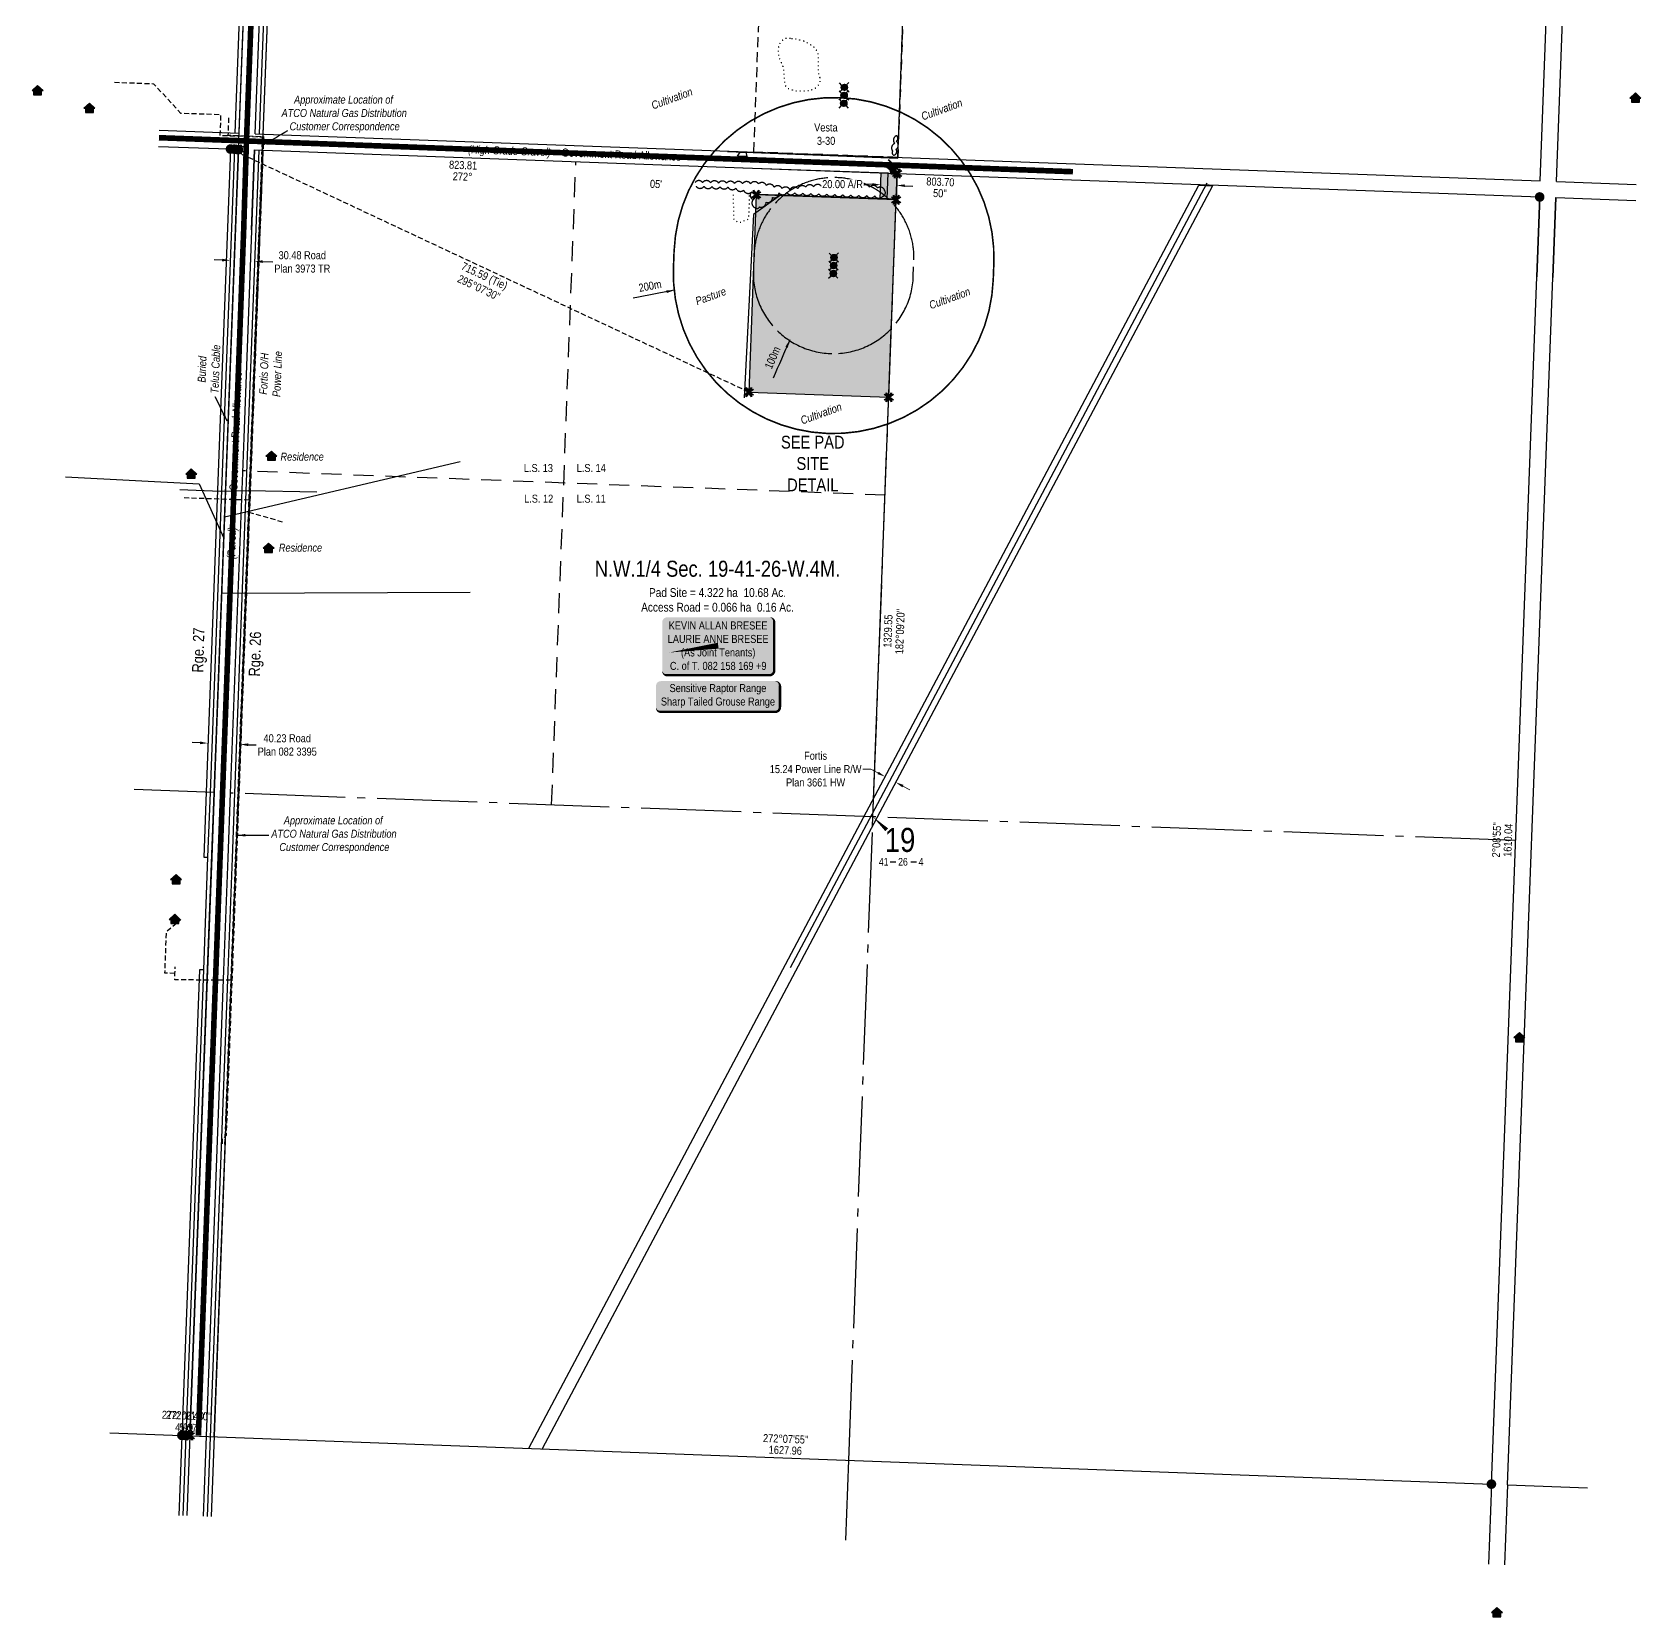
# Model space of a CAD drawing. Extents: x 313466 to 316532, y 5823964 to 5828818.
# Drawn here: x 313466 to 315476, y 5823964 to 5825944 of the extents above; entities that cross this region are included whole.
import ezdxf
from ezdxf.enums import TextEntityAlignment as Align

# ---------------------------------------------------------------- set-up
doc = ezdxf.new("R2010")
doc.units = 0
doc.header["$LTSCALE"] = 5
doc.header["$PDSIZE"] = 0.5
for name, pattern in [('0', [1, 1, 0]), ('DASHDOT2', [12.7, 6.35, -3.175, 0, -3.175]), ('foc-ACCESSROAD', [3.75, 2.5, -1.25]), ('foc-BUFFER', [16.75, 15, -1.75]), ('foc-LSD', [8, 5, -3]), ('foc-QUARTERLINE', [33, 25, -3, 2, -3]), ('foc-TIELINE', [1.875, 1.25, -0.625]), ('foc-TOPO', [1, 0.2, -0.8]), ('UG_PIPE', [1.875, 1.25, -0.625])]:
    doc.linetypes.add(name, pattern=pattern)
doc.layers.get('Defpoints').update_dxf_attribs({"color": 9})
for name, color, linetype in [('10', 1, 'Continuous'), ('9', 3, 'Continuous'), ('AS-FENCE', 48, 'foc-FENCE'), ('AS-OWNER', 7, 'Continuous'), ('AS-PIPE-UG', 44, 'UG_PIPE'), ('AS-PIPE-UG-T', 44, 'Continuous'), ('AS-POWER', 104, 'foc-POWER'), ('AS-POWER-T', 104, 'Continuous'), ('AS-RESIDENCE', 14, 'Continuous'), ('AS-ROADS', 254, 'Continuous'), ('AS-TELEPHONE', 224, 'foc-TEL'), ('AS-TELEPHONE-T', 224, 'Continuous'), ('AS-WILDLIFE', 131, 'DASHDOT2'), ('AUX-BUFFER', 7, 'foc-BUFFER'), ('C-SYMBOL', 7, 'Continuous'), ('C-WS', 13, 'foc-ACCESSROAD'), ('C-WS-S', 13, 'Continuous'), ('D-TXT', 6, 'Continuous'), ('F-RW', 190, 'Continuous'), ('L-AREAREQUIRED', 7, 'Continuous'), ('L-BD', 7, 'Continuous'), ('L-DETAIL-T', 3, 'Continuous'), ('L-MON', 1, 'Continuous'), ('L-QSEC', 8, 'foc-QUARTERLINE'), ('L-ROAD-T', 7, 'Continuous'), ('L-SEC', 7, 'Continuous'), ('L-SECLBL', 7, 'Continuous'), ('L-SECTION-LSD', 7, 'foc-LSD'), ('L-TIE', 7, 'foc-TIELINE'), ('L-TITLEDB', 4, 'Continuous'), ('L-TITLEDB-T', 4, 'Continuous'), ('P-PROPOSED', 10, 'Continuous'), ('P-PROPOSED-H', 21, 'Continuous'), ('P-TXT', 4, 'Continuous'), ('PATTERN_CLASS', 7, 'Continuous'), ('T-BUSH', 110, '0'), ('T-LOW-AREA', 48, 'foc-TOPO')]:
    doc.layers.add(name, color=color, linetype=linetype)
for name, color, linetype, lineweight in [('AS-GENERAL', 48, 'Continuous', 18), ('C-WS-T', 13, 'Continuous', 9), ('F-RW-T', 190, 'Continuous', 9), ('T-TEXT', 48, 'Continuous', 18)]:
    doc.layers.add(name, color=color, linetype=linetype, lineweight=lineweight)
doc.styles.add('100L', font='ARIALN.TTF', dxfattribs={"height": 11})
doc.styles.add('175L', font='ARIALN.TTF', dxfattribs={"height": 20})
doc.styles.add('80', font='ARIALN.TTF', dxfattribs={"height": 10})
doc.styles.add('80CG', font='ARIALN.TTF', dxfattribs={"height": 10})
doc.styles.add('80L', font='ARIALN.TTF', dxfattribs={"height": 10})
doc.styles.add('80LS', font='ARIALNI.TTF', dxfattribs={"height": 10})
doc.styles.add('foc-LtypeFont', font='ARIALN.TTF', dxfattribs={"height": 7.35})
doc.styles.add('SIMPLEX', font='ARIALN.TTF')
doc.linetypes.add('foc-FENCE', pattern='A,10,-1,["X",foc-LtypeFont,S=0.2,R=0,X=-0.625,Y=-0.75],-1.24', length=12.24)
doc.linetypes.add('foc-FENCE-NOLINE', pattern='A,0,-6,["X",foc-LtypeFont,S=0.2,R=0,X=-0.625,Y=-0.75],-6.24', length=12.24)
doc.linetypes.add('foc-POWER', pattern='A,6,-1,["P",foc-LtypeFont,S=0.2,R=0,X=-0.625,Y=-0.75],-1.24,4', length=12.24)
doc.linetypes.add('foc-POWER-NOLINE', pattern='A,0,-4,["P",foc-LtypeFont,S=0.2,R=0,X=-0.625,Y=-0.75],-8.24', length=12.24)
doc.linetypes.add('foc-TEL', pattern='A,2,-1,["T",foc-LtypeFont,S=0.2,R=0,X=-0.425,Y=-0.75],-1.24,8', length=12.24)
doc.linetypes.add('foc-TEL-NOLINE', pattern='A,0,-2,["T",foc-LtypeFont,S=0.2,R=0,X=-0.425,Y=-0.75],-10.24', length=12.24)
doc.dimstyles.new('CG2011', dxfattribs={"dimscale": 5, "dimtxt": 9, "dimasz": 2, "dimexe": 0.2, "dimexo": 0.0625, "dimgap": 0.5, "dimtad": 0, "dimtih": 1, "dimtoh": 1, "dimzin": 0, "dimdsep": 46, "dimtxsty": '80CG', "dimcen": 0.1, "dimse1": 1, "dimse2": 1, "dimclrd": 256, "dimclrt": 256, "dimaunit": 1, "dimadec": 4, "dimazin": 0, "dimtfac": 0.06, "dimtofl": 0, "dimtmove": 0, "dimatfit": 1, "dimfxl": 0.2, "dimtolj": 1, "dimtzin": 0, "dimlwd": -1, "dimarcsym": 0})
doc.dimstyles.new('Compass 5 000', dxfattribs={"dimscale": 5, "dimtxt": 9, "dimasz": 2, "dimexe": 0.2, "dimexo": 0.0625, "dimgap": 0.5, "dimtad": 0, "dimtih": 1, "dimtoh": 1, "dimzin": 0, "dimdsep": 46, "dimtxsty": '80CG', "dimcen": 0.1, "dimse1": 1, "dimse2": 1, "dimclrd": 256, "dimclrt": 256, "dimaunit": 1, "dimadec": 4, "dimazin": 0, "dimtfac": 0.06, "dimtofl": 0, "dimtmove": 0, "dimatfit": 1, "dimfxl": 0.2, "dimtolj": 1, "dimtzin": 0, "dimlwd": -1, "dimarcsym": 0})

# ---------------------------------------------------------------- blocks, each defined once
blk = doc.blocks.new('fdia')
at = {"color": 255, "const_width": 1}
blk.add_lwpolyline([(-0.5, 0, 1), (0.5, 0, 1)], format="xyb", close=True, dxfattribs=at)
blk = doc.blocks.new('Fdiaa')
blk.add_blockref('fdia', (0, 0))
blk = doc.blocks.new('fdib')
at = {"color": 1, "const_width": 1.6}
blk.add_lwpolyline([(-0.4, 0, 1), (0.4, 0, 1)], format="xyb", close=True, dxfattribs=at)
at = {"color": 1}
blk.add_circle((0, 0), 0.8, dxfattribs=at)
blk = doc.blocks.new('Fdibb')
blk.add_blockref('fdib', (0, 0))
blk = doc.blocks.new('fdicc')
for name in ['Fdibb', 'Fdiaa']:
    blk.add_blockref(name, (0, 0))
blk = doc.blocks.new('FDI')
blk.add_blockref('fdicc', (0, 0))
blk = doc.blocks.new('res_occ')
for points in [[(0.1, 0.89), (-1.26, -0.37), (1.46, -0.37)], [(-0.9, -1.43), (1.1, -1.43), (1.1, -0.37), (-0.9, -0.37)]]:
    blk.add_hatch(color=14).paths.add_polyline_path(points)
at = {"color": 14}
for points in [[(0.1, 0.89), (-1.26, -0.37), (1.46, -0.37)], [(-0.9, -1.43), (1.1, -1.43), (1.1, -0.37), (-0.9, -0.37)]]:
    blk.add_lwpolyline(points, close=True, dxfattribs=at)
blk = doc.blocks.new('TEMP')
h = blk.add_hatch(color=255)
h.dxf.hatch_style = 1
h.paths.add_polyline_path([(0, 0.25), (-0.67, 1.15), (-0.67, 0.67), (-1.15, 0.67), (-0.25, 0), (-1.15, -0.67), (-0.67, -0.67), (-0.67, -1.15), (0, -0.25), (0.67, -1.15), (0.67, -0.67), (1.15, -0.67), (0.25, 0), (1.15, 0.67), (0.67, 0.67), (0.67, 1.15)])
h.paths.add_polyline_path([(0.57, 0.85), (0.57, 0.57), (0.85, 0.57), (0.08, 0), (0.85, -0.57), (0.57, -0.57), (0.57, -0.85), (0, -0.08), (-0.57, -0.85), (-0.57, -0.57), (-0.85, -0.57), (-0.08, 0), (-0.85, 0.57), (-0.57, 0.57), (-0.57, 0.85), (0, 0.08)], flags=16)
h = blk.add_hatch(color=1)
h.dxf.hatch_style = 1
h.paths.add_polyline_path([(0, 0.08), (-0.57, 0.85), (-0.57, 0.57), (-0.85, 0.57), (-0.08, 0), (-0.85, -0.57), (-0.57, -0.57), (-0.57, -0.85), (0, -0.08), (0.57, -0.85), (0.57, -0.57), (0.85, -0.57), (0.08, 0), (0.85, 0.57), (0.57, 0.57), (0.57, 0.85)])
at = {"color": 1}
for p, q in [((-0.08, 0), (0.08, 0)), ((0, 0.08), (0, -0.08))]:
    blk.add_line(p, q, dxfattribs=at)
at = {"color": 255, "flags": 128}
blk.add_lwpolyline([(-0.25, 0), (-1.15, 0.67), (-0.67, 0.67), (-0.67, 1.15), (0, 0.25), (0.67, 1.15), (0.67, 0.67), (1.15, 0.67), (0.25, 0), (1.15, -0.67), (0.67, -0.67), (0.67, -1.15), (0, -0.25), (-0.67, -1.15), (-0.67, -0.67), (-1.15, -0.67)], close=True, dxfattribs=at)
at = {"color": 1, "flags": 128}
blk.add_lwpolyline([(-0.08, 0), (-0.85, 0.57), (-0.57, 0.57), (-0.57, 0.85), (0, 0.08), (0.57, 0.85), (0.57, 0.57), (0.85, 0.57), (0.08, 0), (0.85, -0.57), (0.57, -0.57), (0.57, -0.85), (0, -0.08), (-0.57, -0.85), (-0.57, -0.57), (-0.85, -0.57)], close=True, dxfattribs=at)
blk = doc.blocks.new('*D505')
at = {"layer": 'Defpoints', "color": 0, "transparency": 16777216}
for p in [(313713.5, 5825664.6), (313744, 5825663.5), (313743.8, 5825657.7)]:
    blk.add_point(p, dxfattribs=at)
at = {"layer": 'L-TITLEDB-T', "transparency": 16777216}
for p, q in [((313703.3, 5825659.3), (313693.3, 5825659.6)), ((313753.7, 5825657.3), (313766.4, 5825656.9))]:
    blk.add_line(p, q, dxfattribs=at)
for points in [[(313703.4, 5825660.9), (313703.2, 5825657.6), (313713.3, 5825658.9)], [(313753.8, 5825659), (313753.7, 5825655.7), (313743.8, 5825657.7)]]:
    blk.add_solid(points, dxfattribs=at)
at = {"layer": 'L-TITLEDB-T', "transparency": 16777216, "insert": (313803.4, 5825656.9), "char_height": 10, "attachment_point": 5, "style": '80CG'}
blk.add_mtext('\\A1;30.48 Road\\PPlan 3973 TR', dxfattribs=at)
blk = doc.blocks.new('WC')
at = {"layer": 'L-MON'}
h = blk.add_hatch(color=255, dxfattribs=at)
h.dxf.hatch_style = 1
edge = h.paths.add_edge_path()
edge.add_arc((0, 0), 0.9, 0, 360)
at = {"layer": 'L-MON', "color": 240, "flags": 128}
for points in [[(-0.62, 0.5), (-1.23, 1.12)], [(0.52, 0.61), (1.13, 1.21)], [(-1.18, -1.18), (-0.56, -0.57)], [(1.16, -1.18), (0.56, -0.57)]]:
    blk.add_lwpolyline(points, dxfattribs=at)
at = {"layer": 'L-MON', "color": 240}
for radius in [0.8, 0.373]:
    blk.add_circle((0, 0), radius, dxfattribs=at)
blk = doc.blocks.new('L-SECLBL')
at = {"layer": '9', "color": 7}
for p, q in [((-5.1, -27.8), (-12.3, -27.8)), ((20.7, -27.8), (13.5, -27.8))]:
    blk.add_line(p, q, dxfattribs=at)
at = {"layer": '10', "color": 2, "style": 'SIMPLEX'}
blk.add_attdef('SEC', text='', height=30, dxfattribs=at).set_placement((0, 0), align=Align.MIDDLE)
at = {"layer": '10', "color": 5, "style": '80L'}
blk.add_attdef('TWP', text='', height=9.5, dxfattribs=at).set_placement((-14.4, -27.4), align=Align.MIDDLE_RIGHT)
blk.add_attdef('RGE', text='', height=9.5, dxfattribs=at).set_placement((3.6, -27.4), align=Align.MIDDLE_CENTER)
blk.add_attdef('MER', text='', height=9.5, dxfattribs=at).set_placement((23.2, -27.4), align=Align.MIDDLE_LEFT)
blk = doc.blocks.new('*D510')
at = {"layer": 'Defpoints', "color": 0, "transparency": 16777216}
for p in [(314533.9, 5825017.7), (314531.8, 5825013.6), (314547.4, 5825010.5)]:
    blk.add_point(p, dxfattribs=at)
at = {"layer": 'F-RW-T', "transparency": 16777216}
for p, q in [((314514.1, 5825023), (314504.1, 5825023)), ((314522.9, 5825018.3), (314514.1, 5825023)), ((314554.1, 5825001.8), (314562.9, 5824997.1))]:
    blk.add_line(p, q, dxfattribs=at)
for points in [[(314523.7, 5825019.8), (314522.2, 5825016.8), (314531.8, 5825013.6)], [(314554.8, 5825003.3), (314553.3, 5825000.3), (314545.2, 5825006.5)]]:
    blk.add_solid(points, dxfattribs=at)
at = {"layer": 'F-RW-T', "transparency": 16777216, "insert": (314445, 5825023), "char_height": 10, "attachment_point": 5, "style": '80CG'}
blk.add_mtext('\\A1;Fortis\\P15.24 Power Line R/W\\PPlan 3661 HW', dxfattribs=at)
blk = doc.blocks.new('*U504')
h = blk.add_hatch(color=255)
edge = h.paths.add_edge_path()
edge.add_line((-71.5, -20), (71.5, -20))
edge.add_arc((71.5, -14), 6, 270, 360)
edge.add_line((77.5, -14), (77.5, 12.5))
edge.add_arc((71.5, 12.5), 6, 0, 90)
edge.add_line((71.5, 18.5), (-71.5, 18.5))
edge.add_arc((-71.5, 12.5), 6, 90, 180)
edge.add_line((-77.5, 12.5), (-77.5, -14))
edge.add_arc((-71.5, -14), 6, 180, 270)
at = {"color": 131, "linetype": 'Continuous', "flags": 128}
blk.add_lwpolyline([(-71.5, -20, 3, 3, 0), (71.5, -20, 3, 3, 0.414214), (77.5, -14, 3, 3, 0), (77.5, 12.5, 3, 0, 0.414214), (71.5, 18.5, 0, 0, 0), (-71.5, 18.5, 0, 0, 0.414214), (-77.5, 12.5, 0, 0, 0), (-77.5, -14, 0, 3, 0.414214)], format="xyseb", close=True, dxfattribs=at)
at = {"color": 131, "style": '80'}
blk.add_attdef('ENTER_TEXT_001', (-36, -5), '', height=10, dxfattribs=at)
blk = doc.blocks.new('*U511')
h = blk.add_hatch(color=59)
edge = h.paths.add_edge_path()
edge.add_line((-64, -37), (64, -37))
edge.add_arc((64, -31), 6, 270, 360)
edge.add_line((70, -31), (70, 29.5))
edge.add_arc((64, 29.5), 6, 0, 90)
edge.add_line((64, 35.5), (-64, 35.5))
edge.add_arc((-64, 29.5), 6, 90, 180)
edge.add_line((-70, 29.5), (-70, -31))
edge.add_arc((-64, -31), 6, 180, 270)
at = {"color": 1, "flags": 128}
blk.add_lwpolyline([(-64, -37, 3, 3, 0), (64, -37, 3, 3, 0.414214), (70, -31, 3, 3, 0), (70, 29.5, 3, 0, 0.414214), (64, 35.5, 0, 0, 0), (-64, 35.5, 0, 0, 0.414214), (-70, 29.5, 0, 0, 0), (-70, -31, 0, 3, 0.414214)], format="xyseb", close=True, dxfattribs=at)
blk.add_lwpolyline([(-61.5, -8.6, 0, 7.5, 0), (0, 0, 0, 0, 0)], format="xyseb", dxfattribs=at)
at = {"color": 1, "style": '80'}
blk.add_attdef('ENTER_TEXT_001', (-36, -5), '', height=10, dxfattribs=at)
blk = doc.blocks.new('*D512')
at = {"layer": 'Defpoints', "color": 0, "transparency": 16777216}
for p in [(313686.1, 5825068.7), (313726.3, 5825067.1), (313725.8, 5825053.9)]:
    blk.add_point(p, dxfattribs=at)
at = {"layer": 'L-TITLEDB-T', "transparency": 16777216}
for p, q in [((313675.6, 5825055.8), (313665.6, 5825056.2)), ((313735.8, 5825053.6), (313745.8, 5825053.2))]:
    blk.add_line(p, q, dxfattribs=at)
for points in [[(313675.7, 5825057.5), (313675.6, 5825054.2), (313685.6, 5825055.5)], [(313735.9, 5825055.2), (313735.7, 5825051.9), (313725.8, 5825053.9)]]:
    blk.add_solid(points, dxfattribs=at)
at = {"layer": 'L-TITLEDB-T', "transparency": 16777216, "insert": (313784.6, 5825053.2), "char_height": 10, "attachment_point": 5, "style": '80CG'}
blk.add_mtext('\\A1;40.23 Road\\PPlan 082 3395', dxfattribs=at)
blk = doc.blocks.new('WC2')
at = {"layer": 'L-MON'}
h = blk.add_hatch(color=255, dxfattribs=at)
h.dxf.hatch_style = 1
edge = h.paths.add_edge_path()
edge.add_arc((0, 0), 0.9, 0, 360)
at = {"layer": 'L-MON', "color": 14, "flags": 128}
for points in [[(-0.62, 0.5), (-1.23, 1.12)], [(0.52, 0.61), (1.13, 1.21)], [(-1.18, -1.18), (-0.56, -0.57)], [(1.16, -1.18), (0.56, -0.57)]]:
    blk.add_lwpolyline(points, dxfattribs=at)
at = {"layer": 'L-MON', "color": 14}
for radius in [0.8, 0.373]:
    blk.add_circle((0, 0), radius, dxfattribs=at)
blk = doc.blocks.new('*D515')
at = {"layer": 'Defpoints', "color": 0, "transparency": 16777216}
for p in [(314526.4, 5825753.3), (314526.6, 5825758), (314546.5, 5825757.3)]:
    blk.add_point(p, dxfattribs=at)
at = {"layer": 'P-TXT', "transparency": 16777216}
for p, q in [((314516.4, 5825753.7), (314506.4, 5825754.1)), ((314556.4, 5825752.2), (314566.3, 5825751.8))]:
    blk.add_line(p, q, dxfattribs=at)
for points in [[(314516.4, 5825755.4), (314516.3, 5825752.1), (314526.4, 5825753.3)], [(314556.4, 5825753.9), (314556.3, 5825750.6), (314546.4, 5825752.6)]]:
    blk.add_solid(points, dxfattribs=at)
at = {"layer": 'P-TXT', "transparency": 16777216, "insert": (314478.7, 5825754.1), "char_height": 10, "attachment_point": 5, "style": '80CG', "bg_fill": 3, "box_fill_scale": 1.1, "bg_fill_color": 256, "bg_fill_true_color": 13158600, "bg_fill_transparency": 0}
blk.add_mtext('\\A1;20.00 A/R', dxfattribs=at)

msp = doc.modelspace()

# ---------------------------------------------------------------- hatches: boundary and pattern name
at = {"layer": 'AS-ROADS'}
h = msp.add_hatch(color=256, dxfattribs=at)
h.dxf.hatch_style = 1
h.paths.add_polyline_path([(314539.224, 5825766.656), (314538.036, 5825771.543), (314534.089, 5825774.801), (314546.86, 5825777.86), (314544.495, 5825770.093), (314545.225, 5825765.716)])
at = {"layer": 'P-PROPOSED-H'}
h = msp.add_hatch(color=256, dxfattribs=at)
h.dxf.hatch_style = 1
h.paths.add_polyline_path([(314546.921, 5825767.548), (314545.676, 5825734.575), (314525.695, 5825735.307), (314526.937, 5825768.28)])
h = msp.add_hatch(color=256, dxfattribs=at)
h.dxf.hatch_style = 1
h.paths.add_polyline_path([(314370.816, 5825740.978), (314361.524, 5825494.179), (314536.388, 5825487.777), (314545.676, 5825734.575)])

# ---------------------------------------------------------------- linework, layer by layer
at = {"layer": 'AS-FENCE', "flags": 128}
for points in [[(314547.64, 5825786.452), (314555.797, 5826003.662), (314556.669, 5826030.647)], [(314334.799, 5825794.973), (314547.64, 5825786.452)], [(314534.608, 5825735.593), (314535.663, 5825767.753), (314354.011, 5825774.278)], [(314401.136, 5825740.34), (314367.332, 5825716.385), (314355.868, 5825487.28)], [(314545.704, 5825735.221), (314373.106, 5825741.36)]]:
    msp.add_lwpolyline(points, dxfattribs=at)
at = {"layer": 'AS-FENCE', "linetype": 'foc-FENCE-NOLINE', "flags": 128}
msp.add_lwpolyline([(314516.207, 5824951.774), (314546.921, 5825767.546)], dxfattribs=at)
at = {"layer": 'AS-GENERAL', "const_width": 2, "flags": 128}
msp.add_lwpolyline([(314535.941, 5825784.826), (314549.752, 5825770.852)], dxfattribs=at)
at = {"layer": 'AS-PIPE-UG', "flags": 128}
for points in [[(313706.738, 5824554.488), (313714.401, 5824759.208), (313723.087, 5824991.217), (313736.309, 5825344.371), (313736.866, 5825359.249), (313752.088, 5825765.801), (313753.846, 5825812.748), (313717.425, 5825814.11), (313700.844, 5825814.73), (313701.816, 5825840.731), (313651.814, 5825842.601), (313617.78, 5825879.28), (313567.778, 5825881.15)], [(313711.272, 5825836.864), (313710.67, 5825820.778), (313710.467, 5825815.372), (313717.462, 5825815.11), (313754.908, 5825813.71), (313754.103, 5825792.205), (313753.113, 5825765.762), (313708.167, 5824565.179), (313703.386, 5824560.399), (313703.17, 5824554.624)], [(313736.866, 5825359.249), (313653.461, 5825362.075)], [(313736.309, 5825344.371), (313780.48, 5825331.599)], [(313644.254, 5824767.742), (313631.754, 5824768.21), (313633.705, 5824820.332), (313651.738, 5824834.955)], [(313714.401, 5824759.208), (313643.951, 5824759.642), (313644.254, 5824767.742), (313644.557, 5824775.843)]]:
    msp.add_lwpolyline(points, dxfattribs=at)
at = {"layer": 'AS-POWER', "linetype": 'foc-POWER-NOLINE', "flags": 128}
msp.add_lwpolyline([(313693.143, 5824188.825), (313723.499, 5824992.709), (313750.104, 5825696.663), (313785.225, 5826620.766), (313815.785, 5827424.837)], dxfattribs=at)
at = {"layer": 'AS-POWER', "flags": 128}
for points in [[(314413.735, 5824774.912), (314515.55, 5824966.792), (314934.171, 5825755.716)], [(313650.157, 5825372.639), (313701.364, 5825370.356), (313736.01, 5825371.117), (313821.482, 5825369.786)]]:
    msp.add_lwpolyline(points, dxfattribs=at)
at = {"layer": 'AS-ROADS', "const_width": 6.999, "flags": 128}
for points in [[(313730.191, 5825697.392), (313733.621, 5825808.118), (313799.089, 5827525.547)], [(314766.558, 5825769.685), (313624.238, 5825812.188)], [(313730.191, 5825697.392), (313673.574, 5824190.259)]]:
    msp.add_lwpolyline(points, dxfattribs=at)
at = {"layer": 'AS-ROADS', "flags": 128}
for points in [[(314350.851, 5825794.318), (314357.918, 5825793.921), (314359.094, 5825788.725), (314347.498, 5825788.916)], [(314539.224, 5825766.656), (314538.036, 5825771.543), (314534.089, 5825774.801), (314546.86, 5825777.86), (314544.495, 5825770.093), (314545.225, 5825765.716)]]:
    msp.add_lwpolyline(points, close=True, dxfattribs=at)
at = {"layer": 'AS-TELEPHONE', "linetype": 'foc-TEL-NOLINE', "flags": 128}
msp.add_lwpolyline([(313662.987, 5824189.959), (313719.951, 5825697.767), (313723.748, 5825797.684), (313755.072, 5826621.869), (313785.633, 5827425.983)], dxfattribs=at)
at = {"layer": 'AS-TELEPHONE', "flags": 128}
for points in [[(313706.354, 5825338.406), (314000.67, 5825407.395)], [(313507.268, 5825388.32), (313674.47, 5825379.515), (313705.35, 5825311.805)], [(313702.743, 5825242.772), (314013.29, 5825244.011)]]:
    msp.add_lwpolyline(points, dxfattribs=at)
at = {"layer": 'AUX-BUFFER', "color": 251, "linetype": 'foc-BUFFER', "const_width": 2, "flags": 128}
msp.add_lwpolyline([(314666.998, 5825634.856), (314667.752, 5825654.84, 0.41421356), (314475.456, 5825862.216, 0.41421356), (314268.08, 5825669.92), (314267.326, 5825649.937, 0.41421356), (314459.622, 5825442.56, 0.41421356)], format="xyb", close=True, dxfattribs=at)
at = {"layer": 'AUX-BUFFER', "color": 251, "linetype": 'foc-BUFFER', "flags": 128}
msp.add_lwpolyline([(314367.244, 5825646.167, 1), (314567.08, 5825638.626), (314567.834, 5825658.61, 1), (314367.998, 5825666.15)], format="xyb", close=True, dxfattribs=at)
at = {"layer": 'C-WS'}
msp.add_lwpolyline([(314556.546, 5826022.454), (314547.68, 5825787.646), (314367.82, 5825794.231), (314376.686, 5826029.039)], close=True, dxfattribs=at)
at = {"layer": 'F-RW', "flags": 128}
msp.add_lwpolyline([(314086.359, 5824174.2), (314504.75, 5824962.697), (314923.984, 5825752.775), (314940.902, 5825752.145), (314521.668, 5824962.065), (314103.276, 5824173.571)], dxfattribs=at)
at = {"layer": 'L-BD', "flags": 128}
msp.add_lwpolyline([(314516.646, 5824963.429, 0, 4.999, 0), (314533.907, 5824947.173, 0, 0, 0)], format="xyseb", dxfattribs=at)
for points in [[(315289.65, 5824129.412), (315285.902, 5824029.487)], [(315309.754, 5824128.658), (315306.006, 5824028.739)], [(315309.754, 5824128.664), (315409.674, 5824124.945)]]:
    msp.add_lwpolyline(points, dxfattribs=at)
at = {"layer": 'L-QSEC'}
for p, q in [((314547.68, 5825787.646), (314576.534, 5826551.799)), ((314516.646, 5824963.429), (314546.921, 5825767.546))]:
    msp.add_line(p, q, dxfattribs=at)
at = {"layer": 'L-QSEC', "flags": 128}
for points in [[(314543.149, 5825667.628), (314546.921, 5825767.546)], [(313693.342, 5824993.823), (313593.421, 5824997.511)], [(314516.646, 5824963.429), (313713.447, 5824993.08)], [(314486.371, 5824159.311), (314516.646, 5824963.429)], [(315319.822, 5824933.777), (314516.646, 5824963.429)], [(314482.609, 5824059.39), (314486.369, 5824159.267)]]:
    msp.add_lwpolyline(points, dxfattribs=at)
at = {"layer": 'L-SEC', "flags": 128}
for points in [[(313724.512, 5825817.785), (313785.251, 5827415.932)], [(313744.613, 5825817.049), (313805.733, 5827425.219)], [(315350.747, 5825758.244), (315411.076, 5827366.537)], [(315370.851, 5825757.511), (315431.18, 5827365.783)], [(313624.59, 5825821.443), (313724.512, 5825817.785)], [(313623.826, 5825801.343), (313723.748, 5825797.684)], [(313744.613, 5825817.049), (315350.729, 5825758.244)], [(313719.951, 5825697.767), (313723.748, 5825797.684)], [(313740.052, 5825697.031), (313743.85, 5825796.949)], [(313743.85, 5825796.949), (314546.921, 5825767.546)], [(314546.921, 5825767.546), (315349.993, 5825738.143)], [(315350.729, 5825758.247), (315350.747, 5825758.247)], [(315370.851, 5825757.511), (315470.756, 5825753.853)], [(315289.65, 5824129.412), (315349.993, 5825738.143)], [(315309.754, 5824128.658), (315370.097, 5825737.389)], [(315349.993, 5825738.143), (315346.244, 5825638.206)], [(315370.097, 5825737.407), (315366.348, 5825637.452)], [(315370.097, 5825737.389), (315370.097, 5825737.407)], [(315370.097, 5825737.407), (315470.02, 5825733.748)], [(313563.067, 5824193.678), (315289.65, 5824129.412)], [(313662.988, 5824189.963), (313659.215, 5824090.052)], [(313683.091, 5824189.204), (313679.318, 5824089.293)]]:
    msp.add_lwpolyline(points, dxfattribs=at)
at = {"layer": 'L-SECTION-LSD', "flags": 128}
for points in [[(314115.046, 5824978.255), (314145.385, 5825782.247)], [(314531.784, 5825365.487), (313728.654, 5825395.814)]]:
    msp.add_lwpolyline(points, dxfattribs=at)
at = {"layer": 'L-TIE'}
msp.add_line((314361.524, 5825494.179), (313713.715, 5825797.982), dxfattribs=at)
at = {"layer": 'L-TITLEDB'}
for p, q in [((313685.108, 5824913.022), (313679.788, 5824772.139)), ((313690.284, 5824912.827), (313684.964, 5824771.943)), ((313710.387, 5824912.068), (313705.067, 5824771.184)), ((313715.563, 5824911.872), (313710.243, 5824770.989)), ((313720.439, 5824911.688), (313715.119, 5824770.805)), ((313674.912, 5824772.323), (313649.163, 5824090.415)), ((313679.788, 5824772.139), (313654.039, 5824090.234)), ((313684.964, 5824771.943), (313662.988, 5824189.963)), ((313679.788, 5824772.139), (313674.912, 5824772.323)), ((313705.067, 5824771.184), (313683.091, 5824189.204)), ((313710.243, 5824770.989), (313684.494, 5824089.1)), ((313715.119, 5824770.805), (313689.37, 5824088.918))]:
    msp.add_line(p, q, dxfattribs=at)
at = {"layer": 'L-TITLEDB', "flags": 128}
for points in [[(313719.336, 5825817.974), (313780.075, 5827416.129)], [(313749.789, 5825816.859), (313810.909, 5827425.023)], [(313754.666, 5825816.681), (313785.225, 5826620.766)]]:
    msp.add_lwpolyline(points, dxfattribs=at)
at = {"layer": 'L-TITLEDB'}
for points in [[(313713.686, 5825797.975), (313700.064, 5825438.403), (313683.289, 5824994.15), (313680.232, 5824913.207)], [(313718.562, 5825797.79), (313704.94, 5825438.219), (313688.165, 5824993.966), (313685.108, 5824913.022)], [(313723.738, 5825797.594), (313710.116, 5825438.023), (313693.34, 5824993.77), (313690.284, 5824912.827)], [(313743.841, 5825796.833), (313730.219, 5825437.261), (313713.444, 5824993.011), (313710.387, 5824912.068)], [(313749.017, 5825796.637), (313735.395, 5825437.065), (313718.62, 5824992.816), (313715.563, 5824911.872)], [(313753.893, 5825796.452), (313740.271, 5825436.88), (313723.496, 5824992.632), (313720.439, 5824911.688)]]:
    msp.add_lwpolyline(points, dxfattribs=at)
at = {"layer": 'P-PROPOSED', "flags": 128}
for points in [[(314546.921, 5825767.548), (314545.676, 5825734.575), (314525.695, 5825735.307), (314526.937, 5825768.28)], [(314370.816, 5825740.978), (314361.524, 5825494.179), (314536.388, 5825487.777), (314545.676, 5825734.575)]]:
    msp.add_lwpolyline(points, close=True, dxfattribs=at)
msp.add_lwpolyline([(314358.442, 5825494.204), (314358.866, 5825494.17)], dxfattribs=at)
at = {"layer": 'PATTERN_CLASS', "color": 3}
for p, q in [((313680.232, 5824913.207), (313685.108, 5824913.022)), ((313652.936, 5824190.343), (313662.987, 5824189.958))]:
    msp.add_line(p, q, dxfattribs=at)
at = {"layer": 'T-BUSH', "flags": 128}
msp.add_lwpolyline([(314546.005, 5825814.79, 0.52056705), (314543.96, 5825805.003, 0.52056705), (314541.251, 5825795.455, 0.52056705), (314542.88, 5825790.36, 0.52056705), (314545.655, 5825797.695, 0.52056705), (314545.86, 5825807.692, 0.52056705)], format="xyb", close=True, dxfattribs=at)
msp.add_lwpolyline([(314295.511, 5825751.634, 0.52056705), (314305.506, 5825751.361, 0.52056705), (314315.502, 5825751.088, 0.52056705), (314325.497, 5825750.815, 0.52056705), (314335.492, 5825750.542, 0.52056705), (314345.317, 5825749.067, 0.52056705), (314354.995, 5825746.556, 0.52056705), (314364.674, 5825744.044, 0.52056705), (314367.116, 5825734.792, 0.52056705), (314368.936, 5825724.96, 0.52056705), (314374.959, 5825725.635, 0.52056705), (314383.057, 5825731.499, 0.52056705), (314391.156, 5825737.364, 0.52056705), (314399.254, 5825743.228, 0.52056705), (314409.009, 5825743.622, 0.52056705), (314419.001, 5825743.236, 0.52056705), (314428.992, 5825742.849, 0.52056705), (314438.983, 5825742.463, 0.52056705), (314448.975, 5825742.076, 0.52056705), (314458.966, 5825741.69, 0.52056705), (314468.958, 5825741.304, 0.52056705), (314478.949, 5825740.917, 0.52056705), (314488.941, 5825740.531, 0.52056705), (314498.932, 5825740.144, 0.52056705), (314508.924, 5825739.758, 0.52056705), (314518.915, 5825739.371, 0.52056705), (314528.907, 5825738.985, 0.52056705), (314531.235, 5825746.371, 0.52056705), (314522.393, 5825749.336, 0.52056705), (314512.445, 5825750.349, 0.52056705), (314502.485, 5825751.179, 0.52056705), (314492.492, 5825751.508, 0.52056705), (314482.498, 5825751.837, 0.52056705), (314472.505, 5825752.167, 0.52056705), (314462.514, 5825751.777, 0.52056705), (314452.523, 5825751.38, 0.52056705), (314442.532, 5825750.983, 0.52056705), (314432.541, 5825750.586, 0.52056705), (314422.746, 5825748.596, 0.52056705), (314412.94, 5825747.163, 0.52056705), (314403.055, 5825748.669, 0.52056705), (314393.196, 5825750.309, 0.52056705), (314383.451, 5825752.549, 0.52056705), (314373.675, 5825754.53, 0.52056705), (314363.677, 5825754.659, 0.52056705), (314353.679, 5825754.787, 0.52056705), (314343.683, 5825755.021, 0.52056705), (314333.688, 5825755.289, 0.52056705), (314323.692, 5825755.557, 0.52056705), (314313.697, 5825755.825, 0.52056705), (314303.702, 5825756.093, 0.52056705), (314294.494, 5825756.34, 0.52056705)], format="xyb", dxfattribs=at)
at = {"layer": 'T-LOW-AREA', "flags": 128}
msp.add_lwpolyline([(314413.481, 5825935.99, 0.00868177), (314411.71, 5825936.175, 0.0083841), (314409.87, 5825936.304, 0.04315409), (314409.273, 5825936.285, 0.01861277), (314407.908, 5825936.069, 0.06560258), (314405.943, 5825935.407, 0.05239219), (314403.747, 5825934.029, 0.02487541), (314402.661, 5825933.086, 0.02785928), (314401.785, 5825932.146, 0.04020259), (314400.93, 5825930.935, 0.02349429), (314399.744, 5825928.695, 0.05187563), (314398.959, 5825926.448, 0.03271881), (314398.331, 5825922.733, 0.06644139), (314398.53, 5825916.28, 0.05689502), (314400.591, 5825909.037, 0.02453937), (314402.287, 5825905.433, -0.03698856), (314403.353, 5825903.014, -0.01298965), (314404.554, 5825899.33, -0.05175503), (314404.734, 5825898.372, -0.00236555), (314404.894, 5825896.317, 0.00171266), (314405.11, 5825893.478, 0.00020642), (314405.377, 5825890.152, 0.00015413), (314405.738, 5825885.699, 0.0093565), (314405.889, 5825884.19, 0.00374304), (314406.366, 5825880.429, 0.0806253), (314407.637, 5825876.238, 0.15273102), (314409.254, 5825874.532, 0.02513783), (314410.553, 5825873.89, 0.01370121), (314413.02, 5825872.901, 0.00961239), (314418.302, 5825871.064, 0.06084732), (314419.172, 5825870.893, 0.01253668), (314420.474, 5825870.832, 0.00375728), (314424.821, 5825870.768, 0.00179415), (314428.631, 5825870.754, 0.00263625), (314431.224, 5825870.768, 0.02790182), (314434.877, 5825871.011, 0.02868375), (314438.38, 5825871.646, 0.02376668), (314439.859, 5825872.078, 0.01581634), (314442.021, 5825872.901, 0.03176264), (314444.359, 5825874.055, 0.03794143), (314446.164, 5825875.285, 0.04781008), (314447.541, 5825876.618, 0.03588039), (314449.052, 5825878.673, 0.028671), (314449.961, 5825880.317, 0.03353631), (314450.558, 5825881.809, 0.05433519), (314451.055, 5825884.198, 0.08844263), (314450.935, 5825885.699, 0.00553296), (314450.611, 5825886.88, 0.00446881), (314450.182, 5825888.334, 0.00917892), (314449.538, 5825890.31, -0.01569837), (314449.177, 5825891.471, -0.04839723), (314448.855, 5825893.308, -0.01920674), (314448.675, 5825897.995), (314448.675, 5825903.892), (314448.675, 5825908.158), (314448.675, 5825912.55, 0.02413821), (314448.628, 5825913.518, 0.00795026), (314448.298, 5825916.439, 0.02382266), (314447.964, 5825918.321, 0.04924657), (314447.671, 5825919.2, 0.05320006), (314447.203, 5825920.005, 0.01319545), (314444.909, 5825922.964, 0.00755667), (314442.904, 5825925.34, 0.03275776), (314442.398, 5825925.85, 0.03778785), (314441.134, 5825926.807, 0.01960364), (314438.506, 5825928.359, 0.00014929), (314436.943, 5825929.201, 0.00013718), (314435.242, 5825930.116, 0.00052597), (314430.614, 5825932.597, 0.01543376), (314430.453, 5825932.676, 0.03655636), (314430.332, 5825932.721, 0.0012012), (314426.564, 5825933.808, 0.00089804), (314422.889, 5825934.851, 0.02025832), (314422.724, 5825934.89, 0.02351799), (314421.39, 5825935.087, -0.00547644), (314415.635, 5825935.727, -0.00015954), (314414.434, 5825935.874, 0.00020136)], format="xyb", close=True, dxfattribs=at)
msp.add_lwpolyline([(314341.749, 5825740.889), (314342.596, 5825710.484), (314348.948, 5825705.857), (314361.574, 5825710.599), (314362.575, 5825741.493)], dxfattribs=at)

# ---------------------------------------------------------------- block references
at = {"layer": 'AS-OWNER'}
ref = msp.add_blockref('*U511', (314323.27, 5825177.324), dxfattribs=dict(at, xscale=0.99989257, yscale=0.99989257, zscale=0.99989257))
ref.add_attrib('ENTER_TEXT_001', 'KEVIN ALLAN BRESEE', (314261.411, 5825197.581), dxfattribs={"layer": '0', "color": 1, "height": 9.99893, "style": '80'})
ref.add_attrib('ENTER_TEXT_002', 'LAURIE ANNE BRESEE', (314260.163, 5825180.739), dxfattribs={"layer": '0', "color": 1, "height": 9.99893, "style": '80'})
ref.add_attrib('ENTER_TEXT_003', '(As Joint Tenants)', (314276.795, 5825163.904), dxfattribs={"layer": '0', "color": 1, "height": 9.99893, "style": '80'})
ref.add_attrib('ENTER_TEXT_004', 'C. of T. 082 158 169 +9', (314262.908, 5825147.061), dxfattribs={"layer": '0', "color": 1, "height": 9.99893, "style": '80'})
at = {"layer": 'AS-RESIDENCE', "xscale": 5, "yscale": 5, "zscale": 5}
for p in [(313472.091, 5825872.879), (315469.104, 5825863.66), (313536.802, 5825850.75), (313764.344, 5825416.176), (313664.202, 5825393.685), (313760.862, 5825300.848), (313645.167, 5824886.995), (313643.441, 5824837.144), (315324.101, 5824689.394), (315296.039, 5823970.7)]:
    msp.add_blockref('res_occ', p, dxfattribs=at)
at = {"layer": 'AS-WILDLIFE'}
ref = msp.add_blockref('*U504', (314322.949, 5825114.528), dxfattribs=dict(at, xscale=0.99989257, yscale=0.99989257, zscale=0.99989257))
ref.add_attrib('ENTER_TEXT_001', 'Sensitive Raptor Range', (314262.451, 5825119.331), dxfattribs={"layer": '0', "color": 131, "height": 9.99893, "style": '80'})
ref.add_attrib('ENTER_TEXT_002', 'Sharp Tailed Grouse Range', (314251.623, 5825102.488), dxfattribs={"layer": '0', "color": 131, "height": 9.99893, "style": '80'})
at = {"layer": 'C-WS-S', "xscale": 4.99946285, "yscale": 4.99946285, "zscale": 4.99946285}
for p in [(314480.941, 5825875.138), (314480.187, 5825855.154), (314480.564, 5825865.146)]:
    msp.add_blockref('WC2', p, dxfattribs=at)
at = {"layer": 'L-MON'}
for name, p, xscale, yscale, zscale in [('FDI', (313713.686, 5825797.975), 5, 5, 5), ('FDI', (313713.715, 5825797.982), 5, 5, 5), ('FDI', (313718.571, 5825797.838), 5, 5, 5), ('FDI', (313723.401, 5825797.308), 5, 5, 5), ('TEMP', (313723.748, 5825797.684), 4.99946285, 4.99946285, 4.99946285), ('FDI', (315349.993, 5825738.143), 5, 5, 5), ('WC', (314467.914, 5825662.38), 5, 5, 5), ('WC', (314467.162, 5825642.396), 5, 5, 5), ('WC', (314467.538, 5825652.388), 5, 5, 5), ('FDI', (313652.936, 5824190.343), 5, 5, 5), ('FDI', (313657.919, 5824190.168), 5, 5, 5), ('FDI', (315289.65, 5824129.412), 5, 5, 5)]:
    msp.add_blockref(name, p, dxfattribs=dict(at, xscale=xscale, yscale=yscale, zscale=zscale))
at = {"layer": 'L-MON', "color": 3, "xscale": 4.99946285, "yscale": 4.99946285, "zscale": 4.99946285}
for p in [(314370.816, 5825740.978), (314361.524, 5825494.179), (314536.388, 5825487.777), (313662.987, 5824189.959)]:
    msp.add_blockref('TEMP', p, dxfattribs=at)
at = {"layer": 'L-SECLBL', "xscale": 0.99989257, "yscale": 0.99989257, "zscale": 0.99989257}
msp.add_blockref('L-SECLBL', (314550.543, 5824934.575), dxfattribs=at).add_auto_attribs({'SEC': '19', 'TWP': '41', 'RGE': '26', 'MER': '4'})

# ---------------------------------------------------------------- texts
at = {"layer": 'AS-PIPE-UG-T', "char_height": 10, "attachment_point": 1, "style": '100L'}
for insert in [(313777.348, 5825864.771), (313764.529, 5824963.984)]:
    msp.add_mtext_dynamic_manual_height_columns('\\pi15.825;{\\fArial Narrow|b0|i1|c0|p34;Approximate Location of\\P\\pi0.17724;ATCO Natural Gas Distribution\\P\\pi10.242;Customer Correspondence}', width=156.69146, gutter_width=55, heights=[0], dxfattribs=dict(at, insert=insert))
at = {"layer": 'AS-POWER-T', "insert": (313749.372, 5825488.713), "char_height": 9.99893, "attachment_point": 1, "rotation": 87.823487, "style": '80L'}
msp.add_mtext_dynamic_manual_height_columns('\\pi2.5562;{\\fArial Narrow|b0|i1|c0|p34;Fortis O/H\\P\\pi0.3293;Power Line}', width=57.1191, gutter_width=50, heights=[0], dxfattribs=at)
at = {"layer": 'AS-RESIDENCE', "char_height": 9.99893, "attachment_point": 1, "style": '80L'}
for insert in [(313776.174, 5825418.549), (313774.123, 5825304.79)]:
    msp.add_mtext_dynamic_manual_height_columns('{\\fArial Narrow|b0|i1|c0|p34;Residence}', width=53.94038, gutter_width=50, heights=[0], dxfattribs=dict(at, insert=insert))
at = {"layer": 'AS-TELEPHONE-T', "insert": (313671.986, 5825492.968), "char_height": 9.99893, "attachment_point": 1, "rotation": 87.823487, "style": '80L'}
msp.add_mtext_dynamic_manual_height_columns('\\pi13.478;{\\fArial Narrow|b0|i1|c0|p34;Buried\\P\\pi0.35886;Telus Cable}', width=60.12471, gutter_width=50, heights=[0], dxfattribs=at)
at = {"layer": 'AUX-BUFFER', "char_height": 9.9989, "attachment_point": 1, "style": '80L'}
for s, insert, rotation in [('200m', (314223.01, 5825629.198), 10.751513), ('100m', (314380.848, 5825526.159), 66.442357)]:
    msp.add_mtext_dynamic_manual_height_columns(s, width=6.84691, gutter_width=45, heights=[0], dxfattribs=dict(at, insert=insert, rotation=rotation))
at = {"layer": 'C-SYMBOL', "color": 3, "style": '175L'}
msp.add_text('N.W.1/4 Sec. 19-41-26-W.4M.', height=20, dxfattribs=at).set_placement((314322.416, 5825257.49), align=Align.BOTTOM_CENTER)
at = {"layer": 'C-WS-T', "insert": (314390.65, 5825829.975), "char_height": 9.99893, "attachment_point": 1, "style": '80L'}
msp.add_mtext_dynamic_manual_height_columns('\\pi52.561;Vesta\\P\\pi55.978;3-30', width=133.8562, gutter_width=50, heights=[0], dxfattribs=at)
at = {"layer": 'D-TXT', "color": 3, "char_height": 13.9985, "attachment_point": 1, "rotation": 88.330659, "style": '80L'}
for s, width, insert in [('Rge. 27', 73.75526, (313665.558, 5825143.928)), ('Rge. 26', 63.86109, (313736.359, 5825139.03))]:
    msp.add_mtext_dynamic_manual_height_columns(s, width=width, gutter_width=47.5, heights=[0], dxfattribs=dict(at, insert=insert))
at = {"layer": 'L-AREAREQUIRED', "color": 5, "insert": (314322.416, 5825249.224), "char_height": 11, "width": 200.7834, "attachment_point": 2, "style": '100L'}
msp.add_mtext('Pad Site = 4.322 ha  10.68 Ac.\\PAccess Road = 0.066 ha  0.16 Ac.', dxfattribs=at)
at = {"layer": 'L-BD', "style": '80L'}
for s, height, rotation, p in [('823.81', 9.9989, 357.9032, (314004.398, 5825777.927)), ('272°', 9.9989, 357.9032, (314003.876, 5825763.688)), ("05'", 9.9989, 357.8355, (314245.462, 5825754.345)), ('803.70', 9.9989, 357.8355, (314600.942, 5825757.024)), ("50''", 9.9989, 357.8355, (314600.404, 5825742.786)), ("295°07'30''", 9.99893, 334.8748, (314024.218, 5825624.756)), ('715.59 (Tie)', 9.99893, 334.8748, (314030.586, 5825638.335)), ("182°09'20''", 9.99893, 87.8438, (314550.378, 5825194.999)), ('1329.55', 9.9989, 87.8438, (314535.39, 5825195.563)), ("2°08'55''", 9.9989, 87.8519, (315296.091, 5824934.668)), ('1610.04', 9.9989, 87.8519, (315310.329, 5824934.134)), ("272°00'40''", 9.99893, 357.9886, (313656.305, 5824215.237)), ("272°21'40''", 9.99893, 357.6385, (313661.483, 5824215.04)), ('4.99', 9.9989, 357.9886, (313655.778, 5824200.248)), ('5.07', 9.9989, 357.6385, (313660.865, 5824200.054)), ("272°07'55''", 9.99893, 357.8683, (314407.665, 5824186.005)), ('1627.96', 9.9989, 357.8683, (314407.135, 5824171.766))]:
    msp.add_text(s, height=height, rotation=rotation, dxfattribs=at).set_placement(p, align=Align.MIDDLE)
at = {"layer": 'L-DETAIL-T', "insert": (314441.438, 5825404.99), "char_height": 15.99828, "width": 109.46338, "attachment_point": 5, "style": '80CG'}
msp.add_mtext('SEE PAD SITE DETAIL', dxfattribs=at)
at = {"layer": 'L-ROAD-T', "style": '80L'}
for rotation, p in [(357.903174, (314202.209, 5825791.054)), (87.823487, (313720.056, 5825445.404))]:
    msp.add_text('Government Road Allowance', height=9.99893, rotation=rotation, dxfattribs=at).set_placement(p, align=Align.MIDDLE_CENTER)
at = {"layer": 'T-TEXT', "style": '80LS'}
for s, height, rotation, p in [('Cultivation', 9.99893, 20, (314265.38, 5825861.273)), ('Cultivation', 9.99893, 20, (314602.621, 5825847.52)), ('(High Grade Gravel)', 9.99893, 357.903174, (314062.306, 5825795.853)), ('Pasture', 9.9989, 20, (314313.916, 5825614.208)), ('Cultivation', 9.99893, 20, (314612.511, 5825611.564)), ('Cultivation', 9.99893, 20, (314451.854, 5825467.549)), ('(Paved)', 9.9989, 87.823487, (313715.15, 5825305.505))]:
    msp.add_text(s, height=height, rotation=rotation, dxfattribs=at).set_placement(p, align=Align.MIDDLE_CENTER)

# ---------------------------------------------------------------- dimensions: what is measured, and where the dimension line sits
at = {"layer": 'F-RW-T', "color": 3}
dim = msp.add_aligned_dim(p1=(314547.39, 5825010.541), p2=(314533.927, 5825017.684), distance=4.597, text='Fortis\\P15.24 Power Line R/W\\PPlan 3661 HW', dimstyle='Compass 5 000', dxfattribs=at)
dim.commit()
dim.dimension.update_dxf_attribs({"geometry": '*D510', "text_midpoint": (314444.964, 5825022.998)})
at = {"layer": 'L-TITLEDB-T'}
dim = msp.add_linear_dim(base=(313743.754, 5825657.726), p1=(313713.521, 5825664.624), p2=(313743.973, 5825663.467), angle=357.823487, text='30.48 Road\\PPlan 3973 TR', dimstyle='Compass 5 000', dxfattribs=at)
dim.commit()
dim.dimension.update_dxf_attribs({"geometry": '*D505', "text_midpoint": (313803.361, 5825656.867), "dimtype": 161})
dim = msp.add_aligned_dim(p1=(313686.109, 5825068.661), p2=(313726.312, 5825067.133), distance=-13.206, text='40.23 Road\\PPlan 082 3395', dimstyle='Compass 5 000', dxfattribs=at)
dim.commit()
dim.dimension.update_dxf_attribs({"geometry": '*D512', "text_midpoint": (313784.565, 5825053.177)})

# ---------------------------------------------------------------- leaders
at = {"layer": 'AS-PIPE-UG-T', "path_type": 1}
for points in [[(313754.616, 5825803.093), (313785.282, 5825821.284)], [(313722.213, 5824940.377), (313761.657, 5824940.377)]]:
    msp.add_leader(points, dimstyle='Compass 5 000', override={"dimgap": 0.5, "dimtad": 0}, dxfattribs=at)
at = {"layer": 'AS-TELEPHONE-T', "path_type": 1}
msp.add_leader([(313709.495, 5825457.852), (313694.719, 5825488.387)], dimstyle='Compass 5 000', override={"dimgap": 0.5, "dimtad": 0}, dxfattribs=at)
at = {"layer": 'AUX-BUFFER', "path_type": 1}
for points in [[(314268.387, 5825621.502), (314217.132, 5825611.77)], [(314412.695, 5825559.436), (314391.844, 5825511.614)]]:
    msp.add_leader(points, dimstyle='CG2011', override={"dimasz": 2, "dimgap": 0.5, "dimtad": 0}, dxfattribs=at)

# ---------------------------------------------------------------- next in the draw order: texts
at = {"layer": 'L-SECTION-LSD', "attachment_point": 1, "style": '100L', "bg_fill": 3, "box_fill_scale": 1.5, "bg_fill_color": 256, "bg_fill_transparency": 0}
for s, width, insert, char_height in [('\\pi1.8925;L.S. 13', 36.83422, (314078.483, 5825404.342), 9.99893), ('L.S. 14', 36.9982, (314146.435, 5825404.342), 9.9989), ('\\pi2.2314;L.S. 12', 37.11172, (314078.483, 5825366.062), 9.99893), ('L.S. 11', 36.4495, (314146.435, 5825366.062), 9.9989)]:
    msp.add_mtext_dynamic_manual_height_columns(s, width=width, gutter_width=55, heights=[0], dxfattribs=dict(at, insert=insert, char_height=char_height))

# ---------------------------------------------------------------- next in the draw order: dimensions: what is measured, and where the dimension line sits
at = {"layer": 'P-TXT'}
dim = msp.add_linear_dim(base=(314526.375, 5825753.347), p1=(314546.535, 5825757.291), p2=(314526.551, 5825758.043), angle=177.843815, text='20.00 A/R', dimstyle='Compass 5 000', override={"dimtfill": 1}, dxfattribs=at)
dim.commit()
dim.dimension.update_dxf_attribs({"geometry": '*D515', "text_midpoint": (314478.653, 5825754.099), "dimtype": 161})

# ---------------------------------------------------------------- next in the draw order: block references
at = {"layer": 'L-MON', "xscale": 4.99946285, "yscale": 4.99946285, "zscale": 4.99946285}
msp.add_blockref('TEMP', (314546.921, 5825767.546), dxfattribs=at)
at = {"layer": 'L-MON', "color": 3, "xscale": 4.99946285, "yscale": 4.99946285, "zscale": 4.99946285}
msp.add_blockref('TEMP', (314545.676, 5825734.575), dxfattribs=at)

doc.saveas('drawing.dxf')
